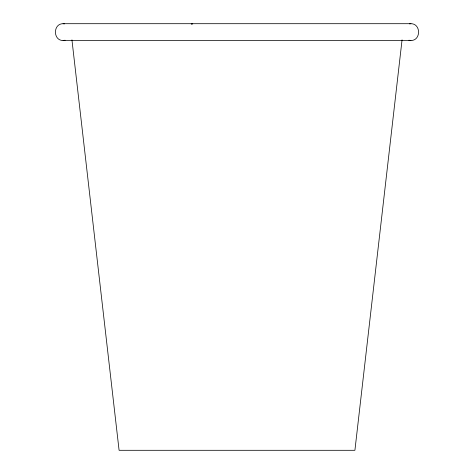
<?xml version="1.0" encoding="UTF-8"?>
<svg xmlns="http://www.w3.org/2000/svg" width="474" height="474" viewBox="0 0 474 474"><rect width="100%" height="100%" fill="white"/><g stroke="black" fill="none" stroke-linecap="round" stroke-linejoin="round"><path stroke-width="0.71" d="M402.059 39.875L354.913 450.3L119.087 450.3L71.941 39.875M191.455 23.984L192.752 23.984M191.212 23.984L191.982 23.7M63.06 23.7C52.91 23.617 52.91 40.598 63.06 40.515L410.94 40.515C421.09 40.598 421.09 23.617 410.94 23.7L63.06 23.7L64.411 23.89M63.06 40.515L65.086 40.231M409.589 23.89L410.94 23.7M408.914 40.231L410.94 40.515"/></g></svg>
